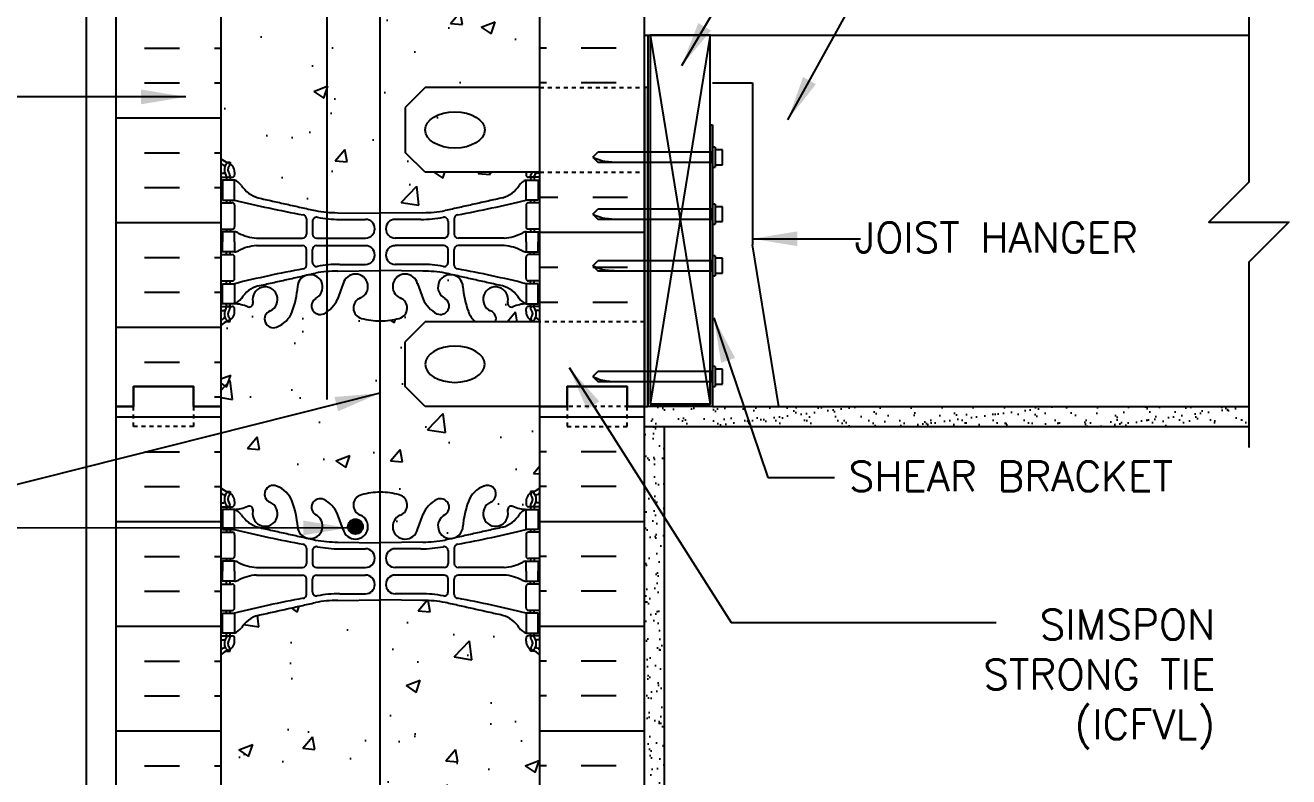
# Model space of a CAD drawing. Header units: inches. Extents: x 68.5 to 117, y 41 to 109.9.
# Drawn here: x 85.37 to 117.05, y 72.62 to 91.46 of the extents above; entities that cross this region are included whole.
import ezdxf
from ezdxf.enums import TextEntityAlignment as Align

# ---------------------------------------------------------------- set-up
doc = ezdxf.new("R2010")
doc.units = ezdxf.units.IN
doc.header["$LTSCALE"] = 0.5
doc.header["$MEASUREMENT"] = 0
doc.linetypes.add('DASHED2', pattern=[0.375, 0.25, -0.125])
doc.linetypes.add('HIDDEN2', pattern=[0.1875, 0.125, -0.0625])
for name, color, linetype in [('HATCH', 12, 'Continuous'), ('line25', 2, 'Continuous'), ('LINE3', 3, 'Continuous'), ('LINE50', 5, 'Continuous'), ('LINE9', 9, 'Continuous'), ('TEXT', 4, 'Continuous'), ('Web_Edge', 9, 'Continuous')]:
    doc.layers.add(name, color=color, linetype=linetype)
doc.styles.add('DIM', font='romans.shx', dxfattribs={"width": 0.7})
doc.styles.add('ROMANS', font='romans.shx', dxfattribs={"height": 1.125})
doc.dimstyles.new('ext_12', dxfattribs={"dimscale": 12, "dimtxt": 0.09375, "dimasz": 0.09375, "dimexe": 0.09375, "dimexo": 0.0625, "dimgap": 0.0625, "dimtad": 1, "dimdec": 1, "dimzin": 3, "dimdsep": 46, "dimlunit": 4, "dimtxsty": 'DIM', "dimcen": 0.09, "dimdle": 0.09375, "dimclrt": 4, "dimadec": 0, "dimazin": 0, "dimtfac": 1, "dimtdec": 1, "dimtmove": 2, "dimatfit": 3, "dimfxl": 1, "dimfrac": 2, "dimtolj": 1, "dimtzin": 0, "dimarcsym": 0})
pattern_1 = [(37.5, (43.59595, 62.64635), (-0.0157483, 0.481706), [0, -0.38, 0, -0.425, 0, -0.40625]), (7.5, (43.59595, 62.64635), (0.442444, 0.7055365), [0, -0.205, 0, -0.3425, 0, -0.13125]), (327.5, (43.28845, 62.64635), (0.7785355, 0.0014148), [0, -0.125, 0, -0.45, 0, -0.5875]), (317.5, (43.28845, 62.64635), (0.7515317, 0.219419), [0, -0.0625, 0, -0.295, 0, -0.3375])]

msp = doc.modelspace()

# ---------------------------------------------------------------- hatches: boundary and pattern name
at = {"layer": 'HATCH'}
h = msp.add_hatch(dxfattribs=at)
h.set_pattern_fill('AR-CONC', color=256, scale=0.5)
edge = h.paths.add_edge_path()
edge.add_arc((97.926, 93.313), 0.5, 46.2109, 66.4218)
edge.add_line((98.126, 93.771), (98.036, 93.771))
edge.add_line((98.036, 93.771), (98.036, 93.813))
edge.add_arc((98.176, 94.02), 0.25, 180, 235.9442, ccw=False)
edge.add_line((97.926, 94.02), (97.926, 94.087))
edge.add_arc((97.988, 94.087), 0.0625, 90, 180, ccw=False)
edge.add_line((97.988, 94.15), (98.036, 94.15))
edge.add_line((98.036, 94.15), (98.036, 94.22))
edge.add_line((98.036, 94.22), (97.931, 94.22))
edge.add_arc((98.053, 94.563), 0.364, 214.9775, 250.3387, ccw=False)
edge.add_arc((97.13, 93.951), 0.743, 32.7919, 73.8107)
edge.add_spline(control_points=[(97.338, 94.665), (95.9, 94.986)], knot_values=[0, 0, 1, 1], degree=1, periodic=0)
edge.add_arc((95.344, 92.054), 2.984, 79.2546, 90.0995)
edge.add_line((95.339, 95.038), (94.272, 95.054))
edge.add_line((94.272, 95.054), (93.205, 95.038))
edge.add_arc((93.2, 92.054), 2.984, 89.9005, 100.7454)
edge.add_spline(control_points=[(92.644, 94.986), (91.206, 94.665)], knot_values=[0, 0, 1, 1], degree=1, periodic=0)
edge.add_arc((91.414, 93.951), 0.743, 106.1893, 147.2081)
edge.add_arc((90.491, 94.563), 0.364, 289.6613, 325.0225, ccw=False)
edge.add_line((90.613, 94.22), (90.508, 94.22))
edge.add_line((90.508, 94.22), (90.508, 94.15))
edge.add_line((90.508, 94.15), (90.555, 94.15))
edge.add_arc((90.555, 94.087), 0.0625, 0, 90, ccw=False)
edge.add_line((90.618, 94.087), (90.618, 94.02))
edge.add_arc((90.368, 94.02), 0.25, 304.0558, 360, ccw=False)
edge.add_line((90.508, 93.813), (90.508, 93.771))
edge.add_line((90.508, 93.771), (90.418, 93.771))
edge.add_arc((90.618, 93.313), 0.5, 113.5782, 133.7891)
edge.add_line((90.272, 93.674), (90.272, 88.127))
edge.add_arc((90.618, 88.488), 0.5, 226.2109, 246.4218)
edge.add_line((90.418, 88.03), (90.508, 88.03))
edge.add_line((90.508, 88.03), (90.508, 87.988))
edge.add_arc((90.368, 87.781), 0.25, 0, 55.9442, ccw=False)
edge.add_line((90.618, 87.781), (90.618, 87.714))
edge.add_arc((90.555, 87.714), 0.0625, -90, 0, ccw=False)
edge.add_line((90.555, 87.651), (90.508, 87.651))
edge.add_line((90.508, 87.651), (90.508, 87.581))
edge.add_line((90.508, 87.581), (90.613, 87.581))
edge.add_arc((90.491, 87.238), 0.364, 34.9775, 70.3387, ccw=False)
edge.add_arc((91.414, 87.85), 0.743, 212.7919, 253.8107)
edge.add_spline(control_points=[(91.206, 87.136), (92.644, 86.815)], knot_values=[0, 0, 1, 1], degree=1, periodic=0)
edge.add_arc((93.2, 89.747), 2.984, 259.2546, 270.0995)
edge.add_line((93.205, 86.763), (94.272, 86.747))
edge.add_line((94.272, 86.747), (95.339, 86.763))
edge.add_arc((95.344, 89.747), 2.984, 269.9005, 280.7454)
edge.add_spline(control_points=[(95.9, 86.815), (97.338, 87.136)], knot_values=[0, 0, 1, 1], degree=1, periodic=0)
edge.add_arc((97.13, 87.85), 0.743, 286.1893, 327.2081)
edge.add_arc((98.053, 87.238), 0.364, 109.6613, 145.0225, ccw=False)
edge.add_line((97.931, 87.581), (98.036, 87.581))
edge.add_line((98.036, 87.581), (98.036, 87.651))
edge.add_line((98.036, 87.651), (97.988, 87.651))
edge.add_arc((97.988, 87.714), 0.0625, 180, 270, ccw=False)
edge.add_line((97.926, 87.714), (97.926, 87.776))
edge.add_line((97.926, 87.776), (95.397, 87.776))
edge.add_line((95.397, 87.776), (94.897, 88.276))
edge.add_line((94.897, 88.276), (94.897, 89.401))
edge.add_line((94.897, 89.401), (95.397, 89.901))
edge.add_line((95.397, 89.901), (98.272, 89.901))
edge.add_line((98.272, 89.901), (98.272, 93.674))
edge = h.paths.add_edge_path(flags=17)
edge.add_ellipse((96.143, 88.838), major_axis=(-0.746, 0), ratio=0.610344, start_angle=0, end_angle=360)
h.paths.add_polyline_path([(98.272, 99.901, 0.615119), (98.189, 99.901, 0.520567), (98.01, 99.901, 0.520567), (97.864, 99.901, 0.520567), (97.711, 99.901, 0.520567), (97.554, 99.901, 0.520567), (97.454, 99.901, 0.520567), (97.276, 99.901, 0.520567), (97.056, 99.901, 0.520567), (96.861, 99.901, 0.520567), (96.657, 99.901, 0.520567), (96.557, 99.943, 0.520567), (96.426, 99.943, 0.520567), (96.337, 99.943, 0.520567), (96.254, 99.943, 0.520567), (96.171, 99.943, 0.520567), (96.082, 99.943, 0.520567), (95.951, 99.943, 0.520567), (95.851, 99.901, 0.520567), (95.646, 99.901, 0.520567), (95.452, 99.901, 0.520567), (95.232, 99.901, 0.520567), (95.053, 99.901, 0.520567), (94.954, 99.901, 0.520567), (94.796, 99.901, 0.520567), (94.644, 99.901, 0.520567), (94.497, 99.901, 0.520567), (94.319, 99.901, 0.520567), (94.204, 99.901, 0.520567), (94.114, 99.901, 0.520567), (93.994, 99.901, 0.520567), (93.878, 99.901, 0.520567), (93.773, 99.901, 0.520567), (93.467, 99.901, 0.520567), (93.357, 99.901, 0.520567), (93.11, 99.901, 0.520567), (92.911, 99.901, 0.520567), (92.701, 99.901, 0.520567), (92.423, 99.901, 0.520567), (92.234, 99.901, 0.520567), (92.14, 99.901, 0.520567), (91.914, 99.901, 0.520567), (91.793, 99.901, 0.520567), (91.584, 99.901, 0.520567), (91.374, 99.901, 0.520567), (91.248, 99.901, 0.520567), (91.122, 99.901, 0.520567), (90.912, 99.901, 0.520567), (90.807, 99.901, 0.520567), (90.623, 99.901, 0.520567), (90.503, 99.901, 0.520567), (90.272, 99.901), (90.272, 97.866, 0.088416), (90.418, 97.769), (90.508, 97.769), (90.508, 97.727, -0.249069), (90.618, 97.52), (90.618, 97.452, -0.414214), (90.555, 97.39), (90.508, 97.39), (90.508, 97.32), (90.613, 97.32, 0.085348), (90.942, 97.395, -0.669601), (91.075, 97.275, 2.087231), (91.509, 97.5, -1), (91.672, 97.909, -0.21345), (92.064, 97.519, -0.069923), (92.201, 96.876, 1.629604), (92.672, 97.177, -0.994662), (92.855, 97.571, -0.173075), (93.201, 97.205), (93.343, 96.818, 1.612474), (93.775, 97.177, -0.734872), (93.798, 97.688, -0.068475), (94.272, 97.751, -0.068475), (94.746, 97.688, -0.734872), (94.769, 97.177, 1.612474), (95.201, 96.818), (95.343, 97.205, -0.173075), (95.689, 97.571, -0.994662), (95.871, 97.177, 1.629604), (96.343, 96.876, -0.069923), (96.479, 97.519, -0.21345), (96.872, 97.909, -1), (97.035, 97.5, 2.087231), (97.469, 97.275, -0.669601), (97.601, 97.395, 0.085348), (97.931, 97.32), (98.036, 97.32), (98.036, 97.39), (97.988, 97.39, -0.414214), (97.926, 97.452), (97.926, 97.52, -0.249069), (98.036, 97.727), (98.036, 97.769), (98.126, 97.769, 0.088416), (98.272, 97.866)])
h.paths.add_polyline_path([(98.272, 101.935, 0.088416), (98.126, 102.032), (98.036, 102.032), (98.036, 102.074, -0.249069), (97.926, 102.281), (97.926, 102.349, -0.414214), (97.988, 102.411), (98.036, 102.411), (98.036, 102.481), (97.931, 102.481, 0.085348), (97.601, 102.406, -0.669601), (97.469, 102.526, 2.087231), (97.035, 102.301, -1), (96.872, 101.893, -0.21345), (96.479, 102.282, -0.069923), (96.343, 102.926, 1.629604), (95.871, 102.624, -0.994662), (95.689, 102.23, -0.173075), (95.343, 102.596), (95.201, 102.983, 1.612474), (94.769, 102.624, -0.734872), (94.746, 102.113, -0.068475), (94.272, 102.051, -0.068475), (93.798, 102.113, -0.734872), (93.775, 102.624, 1.612474), (93.343, 102.983), (93.201, 102.596, -0.173075), (92.855, 102.23, -0.994662), (92.672, 102.624, 1.629604), (92.201, 102.926, -0.069923), (92.064, 102.282, -0.21345), (91.672, 101.893, -1), (91.509, 102.301, 2.087231), (91.075, 102.526, -0.669601), (90.942, 102.406, 0.085348), (90.613, 102.481), (90.508, 102.481), (90.508, 102.411), (90.555, 102.411, -0.414214), (90.618, 102.349), (90.618, 102.281, -0.249069), (90.508, 102.074), (90.508, 102.032), (90.418, 102.032, 0.088416), (90.272, 101.935), (90.272, 99.901, -0.520567), (90.503, 99.901, -0.520567), (90.623, 99.901, -0.520567), (90.807, 99.901, -0.520567), (90.912, 99.901, -0.520567), (91.122, 99.901, -0.520567), (91.248, 99.901, -0.520567), (91.374, 99.901, -0.520567), (91.584, 99.901, -0.520567), (91.793, 99.901, -0.520567), (91.914, 99.901, -0.520567), (92.14, 99.901, -0.520567), (92.234, 99.901, -0.520567), (92.423, 99.901, -0.520567), (92.701, 99.901, -0.520567), (92.911, 99.901, -0.520567), (93.11, 99.901, -0.520567), (93.357, 99.901, -0.520567), (93.467, 99.901, -0.520567), (93.773, 99.901, -0.520567), (93.878, 99.901, -0.520567), (93.994, 99.901, -0.520567), (94.114, 99.901, -0.520567), (94.204, 99.901, -0.520567), (94.319, 99.901, -0.520567), (94.497, 99.901, -0.520567), (94.644, 99.901, -0.520567), (94.796, 99.901, -0.520567), (94.954, 99.901, -0.520567), (95.053, 99.901, -0.520567), (95.232, 99.901, -0.520567), (95.452, 99.901, -0.520567), (95.646, 99.901, -0.520567), (95.851, 99.901, -0.520567), (95.951, 99.943, -0.520567), (96.082, 99.943, -0.520567), (96.171, 99.943, -0.520567), (96.254, 99.943, -0.520567), (96.337, 99.943, -0.520567), (96.426, 99.943, -0.520567), (96.557, 99.943, -0.520567), (96.657, 99.901, -0.520567), (96.861, 99.901, -0.520567), (97.056, 99.901, -0.520567), (97.276, 99.901, -0.520567), (97.454, 99.901, -0.520567), (97.554, 99.901, -0.520567), (97.711, 99.901, -0.520567), (97.864, 99.901, -0.520567), (98.01, 99.901, -0.520567), (98.189, 99.901, -0.615119), (98.272, 99.901)])
edge = h.paths.add_edge_path()
edge.add_line((98.272, 106.127), (98.272, 108.901))
edge.add_line((98.272, 108.901), (95.147, 108.901))
edge.add_line((95.147, 108.901), (94.147, 107.901))
edge.add_line((94.147, 107.901), (94.147, 109.901))
edge.add_line((94.147, 109.901), (93.147, 108.901))
edge.add_line((93.147, 108.901), (90.272, 108.901))
edge.add_line((90.272, 108.901), (90.272, 106.127))
edge.add_arc((90.618, 106.488), 0.5, 226.2109, 246.4218)
edge.add_line((90.418, 106.03), (90.508, 106.03))
edge.add_line((90.508, 106.03), (90.508, 105.988))
edge.add_arc((90.368, 105.781), 0.25, 0, 55.9442, ccw=False)
edge.add_line((90.618, 105.781), (90.618, 105.714))
edge.add_arc((90.555, 105.714), 0.0625, -90, 0, ccw=False)
edge.add_line((90.555, 105.651), (90.508, 105.651))
edge.add_line((90.508, 105.651), (90.508, 105.581))
edge.add_line((90.508, 105.581), (90.613, 105.581))
edge.add_arc((90.491, 105.238), 0.364, 32.0424, 70.3387, ccw=False)
edge.add_arc((91.414, 105.85), 0.743, 214.228, 253.8107)
edge.add_spline(control_points=[(91.206, 105.136), (92.644, 104.815)], knot_values=[0, 0, 1, 1], degree=1, periodic=0)
edge.add_arc((93.2, 107.747), 2.984, 259.2546, 270.0995)
edge.add_line((93.205, 104.763), (94.272, 104.747))
edge.add_line((94.272, 104.747), (95.339, 104.763))
edge.add_arc((95.344, 107.747), 2.984, 269.9005, 280.7454)
edge.add_spline(control_points=[(95.9, 104.815), (97.338, 105.136)], knot_values=[0, 0, 1, 1], degree=1, periodic=0)
edge.add_arc((97.13, 105.85), 0.743, 286.1893, 325.772)
edge.add_arc((98.053, 105.238), 0.364, 109.6613, 147.9576, ccw=False)
edge.add_line((97.931, 105.581), (98.036, 105.581))
edge.add_line((98.036, 105.581), (98.036, 105.651))
edge.add_line((98.036, 105.651), (97.988, 105.651))
edge.add_arc((97.988, 105.714), 0.0625, 180, 270, ccw=False)
edge.add_line((97.926, 105.714), (97.926, 105.781))
edge.add_arc((98.176, 105.781), 0.25, 124.0558, 180, ccw=False)
edge.add_line((98.036, 105.988), (98.036, 106.03))
edge.add_line((98.036, 106.03), (98.126, 106.03))
edge.add_arc((97.926, 106.488), 0.5, 293.5782, 313.7891)
h.paths.add_polyline_path([(94.897, 83.526), (95.397, 84.026), (96.655, 84.026, -0.116245), (96.479, 84.282, -0.069923), (96.343, 84.926, 1.629604), (95.871, 84.624, -0.994662), (95.689, 84.23, -0.173075), (95.343, 84.596), (95.201, 84.983, 1.612474), (94.769, 84.624, -0.734872), (94.746, 84.113, -0.068475), (94.272, 84.051, -0.068475), (93.798, 84.113, -0.734872), (93.775, 84.624, 1.612474), (93.343, 84.983), (93.201, 84.596, -0.173075), (92.855, 84.23, -0.994662), (92.672, 84.624, 1.629604), (92.201, 84.926, -0.069923), (92.064, 84.282, -0.21345), (91.672, 83.893, -1), (91.509, 84.301, 2.087231), (91.075, 84.526, -0.669601), (90.942, 84.406, 0.085348), (90.613, 84.481), (90.508, 84.481), (90.508, 84.411), (90.555, 84.411, -0.414214), (90.618, 84.349), (90.618, 84.281, -0.249069), (90.508, 84.074), (90.508, 84.032), (90.418, 84.032, 0.088416), (90.272, 83.935), (90.272, 81.901), (90.272, 79.866, 0.088416), (90.418, 79.769), (90.508, 79.769), (90.508, 79.727, -0.249069), (90.618, 79.52), (90.618, 79.452, -0.414214), (90.555, 79.39), (90.508, 79.39), (90.508, 79.32), (90.613, 79.32, 0.085348), (90.942, 79.395, -0.669601), (91.075, 79.275, 2.087231), (91.509, 79.5, -1), (91.672, 79.909, -0.21345), (92.064, 79.519, -0.069923), (92.201, 78.876, 1.629604), (92.672, 79.177, -0.994662), (92.855, 79.571, -0.173075), (93.201, 79.205), (93.343, 78.818, 1.612474), (93.775, 79.177, -0.734872), (93.798, 79.688, -0.068475), (94.272, 79.751, -0.068475), (94.746, 79.688, -0.734872), (94.769, 79.177, 1.612474), (95.201, 78.818), (95.343, 79.205, -0.173075), (95.689, 79.571, -0.994662), (95.871, 79.177, 1.629604), (96.343, 78.876, -0.069923), (96.479, 79.519, -0.21345), (96.872, 79.909, -1), (97.035, 79.5, 2.087231), (97.469, 79.275, -0.669601), (97.601, 79.395, 0.085348), (97.931, 79.32), (98.036, 79.32), (98.036, 79.39), (97.988, 79.39, -0.414214), (97.926, 79.452), (97.926, 79.52, -0.249069), (98.036, 79.727), (98.036, 79.769), (98.126, 79.769, 0.088416), (98.272, 79.866), (98.272, 81.901), (95.397, 81.901), (94.897, 82.401)])
edge = h.paths.add_edge_path(flags=17)
edge.add_ellipse((96.143, 82.963), major_axis=(-0.746, 0), ratio=0.610344, start_angle=0, end_angle=360, ccw=False)
h.paths.add_polyline_path([(97.469, 84.526, 2.087231), (97.035, 84.301, -0.399436), (97.162, 84.026), (98.036, 84.026), (98.036, 84.074, -0.249069), (97.926, 84.281), (97.926, 84.349, -0.414214), (97.988, 84.411), (98.036, 84.411), (98.036, 84.481), (97.931, 84.481, 0.085348), (97.601, 84.406, -0.669601)], flags=17)
edge = h.paths.add_edge_path()
edge.add_arc((97.926, 75.313), 0.5, 46.2109, 66.4218)
edge.add_line((98.126, 75.771), (98.036, 75.771))
edge.add_line((98.036, 75.771), (98.036, 75.813))
edge.add_arc((98.176, 76.02), 0.25, 180, 235.9442, ccw=False)
edge.add_line((97.926, 76.02), (97.926, 76.087))
edge.add_arc((97.988, 76.087), 0.0625, 90, 180, ccw=False)
edge.add_line((97.988, 76.15), (98.036, 76.15))
edge.add_line((98.036, 76.15), (98.036, 76.22))
edge.add_line((98.036, 76.22), (97.931, 76.22))
edge.add_arc((98.053, 76.563), 0.364, 212.0424, 250.3387, ccw=False)
edge.add_arc((97.13, 75.951), 0.743, 34.228, 73.8107)
edge.add_spline(control_points=[(97.338, 76.665), (95.9, 76.986)], knot_values=[0, 0, 1, 1], degree=1, periodic=0)
edge.add_arc((95.344, 74.054), 2.984, 79.2546, 90.0995)
edge.add_line((95.339, 77.038), (94.272, 77.054))
edge.add_line((94.272, 77.054), (93.205, 77.038))
edge.add_arc((93.2, 74.054), 2.984, 89.9005, 100.7454)
edge.add_spline(control_points=[(92.644, 76.986), (91.206, 76.665)], knot_values=[0, 0, 1, 1], degree=1, periodic=0)
edge.add_arc((91.414, 75.951), 0.743, 106.1893, 145.772)
edge.add_arc((90.491, 76.563), 0.364, 289.6613, 327.9576, ccw=False)
edge.add_line((90.613, 76.22), (90.508, 76.22))
edge.add_line((90.508, 76.22), (90.508, 76.15))
edge.add_line((90.508, 76.15), (90.555, 76.15))
edge.add_arc((90.555, 76.087), 0.0625, 0, 90, ccw=False)
edge.add_line((90.618, 76.087), (90.618, 76.02))
edge.add_arc((90.368, 76.02), 0.25, 304.0558, 360, ccw=False)
edge.add_line((90.508, 75.813), (90.508, 75.771))
edge.add_line((90.508, 75.771), (90.418, 75.771))
edge.add_arc((90.618, 75.313), 0.5, 113.5782, 133.7891)
edge.add_line((90.272, 75.674), (90.272, 70.127))
edge.add_arc((90.618, 70.488), 0.5, 226.2109, 246.4218)
edge.add_line((90.418, 70.03), (90.508, 70.03))
edge.add_line((90.508, 70.03), (90.508, 69.988))
edge.add_arc((90.368, 69.781), 0.25, 0, 55.9442, ccw=False)
edge.add_line((90.618, 69.781), (90.618, 69.714))
edge.add_arc((90.555, 69.714), 0.0625, -90, 0, ccw=False)
edge.add_line((90.555, 69.651), (90.508, 69.651))
edge.add_line((90.508, 69.651), (90.508, 69.581))
edge.add_line((90.508, 69.581), (90.613, 69.581))
edge.add_arc((90.491, 69.238), 0.364, 32.0424, 70.3387, ccw=False)
edge.add_arc((91.414, 69.85), 0.743, 214.228, 253.8107)
edge.add_spline(control_points=[(91.206, 69.136), (92.644, 68.815)], knot_values=[0, 0, 1, 1], degree=1, periodic=0)
edge.add_arc((93.2, 71.747), 2.984, 259.2546, 270.0995)
edge.add_line((93.205, 68.763), (94.272, 68.747))
edge.add_line((94.272, 68.747), (95.339, 68.763))
edge.add_arc((95.344, 71.747), 2.984, 269.9005, 280.7454)
edge.add_spline(control_points=[(95.9, 68.815), (97.338, 69.136)], knot_values=[0, 0, 1, 1], degree=1, periodic=0)
edge.add_arc((97.13, 69.85), 0.743, 286.1893, 325.772)
edge.add_arc((98.053, 69.238), 0.364, 109.6613, 147.9576, ccw=False)
edge.add_line((97.931, 69.581), (98.036, 69.581))
edge.add_line((98.036, 69.581), (98.036, 69.651))
edge.add_line((98.036, 69.651), (97.988, 69.651))
edge.add_arc((97.988, 69.714), 0.0625, 180, 270, ccw=False)
edge.add_line((97.926, 69.714), (97.926, 69.781))
edge.add_arc((98.176, 69.781), 0.25, 124.0558, 180, ccw=False)
edge.add_line((98.036, 69.988), (98.036, 70.03))
edge.add_line((98.036, 70.03), (98.126, 70.03))
edge.add_arc((97.926, 70.488), 0.5, 293.5782, 313.7891)
edge.add_line((98.272, 70.127), (98.272, 75.674))
h.paths.add_polyline_path([(98.272, 65.935, 0.088416), (98.126, 66.032), (98.036, 66.032), (98.036, 66.074, -0.249069), (97.926, 66.281), (97.926, 66.349, -0.414214), (97.988, 66.411), (98.036, 66.411), (98.036, 66.481), (97.931, 66.481, 0.085348), (97.601, 66.406, -0.669601), (97.469, 66.526, 2.087231), (97.035, 66.301, -1), (96.872, 65.893, -0.21345), (96.479, 66.282, -0.069923), (96.343, 66.926, 1.629604), (95.871, 66.624, -0.994662), (95.689, 66.23, -0.173075), (95.343, 66.596), (95.201, 66.983, 1.612474), (94.769, 66.624, -0.734872), (94.746, 66.113, -0.068475), (94.272, 66.051, -0.068475), (93.798, 66.113, -0.734872), (93.775, 66.624, 1.612474), (93.343, 66.983), (93.201, 66.596, -0.173075), (92.855, 66.23, -0.994662), (92.672, 66.624, 1.629604), (92.201, 66.926, -0.069923), (92.064, 66.282, -0.21345), (91.672, 65.893, -1), (91.509, 66.301, 2.087231), (91.075, 66.526, -0.669601), (90.942, 66.406, 0.085348), (90.613, 66.481), (90.508, 66.481), (90.508, 66.411), (90.555, 66.411, -0.414214), (90.618, 66.349), (90.618, 66.281, -0.249069), (90.508, 66.074), (90.508, 66.032), (90.418, 66.032, 0.088416), (90.272, 65.935), (90.272, 63.901), (93.147, 63.901), (94.147, 64.901), (94.147, 63.901), (94.147, 62.901), (95.147, 63.901), (98.272, 63.901)])
h = msp.add_hatch(dxfattribs=at)
h.set_pattern_fill('INSUL', color=256, scale=7, style=0)
h.set_pattern_definition([(0, (-2835.8896, -315.109), (0, 2.625), []), (0, (-2835.8896, -314.234), (0, 2.625), [0.875, -0.875]), (0, (-2835.8896, -313.359), (0, 2.625), [0.875, -0.875])])
h.paths.add_polyline_path([(87.647, 81.901), (88.084, 81.901), (88.084, 82.401), (89.584, 82.401), (89.584, 81.901), (90.272, 81.901), (90.272, 99.901), (89.584, 99.901), (89.584, 100.401), (88.084, 100.401), (88.084, 99.901), (87.647, 99.901)])
h = msp.add_hatch(dxfattribs=at)
h.set_pattern_fill('INSUL', color=256, scale=7, style=0)
h.set_pattern_definition([(180, (3024.4335, -315.109), (0, 2.625), []), (180, (3024.4335, -314.234), (0, 2.625), [0.875, -0.875]), (180, (3024.4335, -313.359), (0, 2.625), [0.875, -0.875])])
h.paths.add_polyline_path([(98.272, 89.901), (100.897, 89.901), (100.897, 99.901), (100.459, 99.901), (100.459, 100.401), (98.959, 100.401), (98.959, 99.901), (98.272, 99.901)])
h = msp.add_hatch(dxfattribs=at)
h.set_pattern_fill('AR-CONC', color=256, scale=0.5, style=0)
edge = h.paths.add_edge_path(flags=17)
edge.add_ellipse((96.143, 88.838), major_axis=(-0.746, 0), ratio=0.610344, start_angle=0, end_angle=360)
h = msp.add_hatch(dxfattribs=at)
h.set_pattern_fill('INSUL', color=256, scale=7, style=0)
h.set_pattern_definition([(0, (43.596, 62.6463), (0, 2.625), []), (0, (43.596, 63.5213), (0, 2.625), [0.875, -0.875]), (0, (43.596, 64.3963), (0, 2.625), [0.875, -0.875])])
h.paths.add_polyline_path([(100.897, 87.776), (98.272, 87.776), (98.272, 84.026), (100.897, 84.026)])
h = msp.add_hatch(dxfattribs=at)
h.set_pattern_fill('INSUL', color=256, scale=7, style=0)
h.set_pattern_definition([(0, (-2835.8896, -333.109), (0, 2.625), []), (0, (-2835.8896, -332.234), (0, 2.625), [0.875, -0.875]), (0, (-2835.8896, -331.359), (0, 2.625), [0.875, -0.875])])
h.paths.add_polyline_path([(87.647, 63.901), (88.084, 63.901), (88.084, 64.401), (89.584, 64.401), (89.584, 63.901), (90.272, 63.901), (90.272, 81.901), (89.584, 81.901), (89.584, 82.401), (88.084, 82.401), (88.084, 81.901), (87.647, 81.901)])
h = msp.add_hatch(dxfattribs=at)
h.set_pattern_fill('INSUL', color=256, scale=7, style=0)
h.set_pattern_definition([(180, (3024.4335, -333.109), (0, 2.625), []), (180, (3024.4335, -332.234), (0, 2.625), [0.875, -0.875]), (180, (3024.4335, -331.359), (0, 2.625), [0.875, -0.875])])
h.paths.add_polyline_path([(100.897, 63.901), (100.459, 63.901), (100.459, 64.401), (98.959, 64.401), (98.959, 63.901), (98.272, 63.901), (98.272, 81.901), (98.959, 81.901), (98.959, 82.401), (100.459, 82.401), (100.459, 81.901), (100.897, 81.901)])
h = msp.add_hatch(dxfattribs=at)
h.set_pattern_fill('AR-SAND', color=256, scale=0.25, style=0)
h.set_pattern_definition(pattern_1)
h.paths.add_polyline_path([(116.048, 81.401), (116.048, 81.901), (102.602, 81.901), (100.977, 81.901), (100.897, 81.901), (100.897, 81.401)])
h = msp.add_hatch(dxfattribs=at)
h.set_pattern_fill('AR-SAND', color=256, scale=0.25, style=0)
h.set_pattern_definition(pattern_1)
h.paths.add_polyline_path([(101.397, 81.401), (100.897, 81.401), (100.897, 63.901), (101.397, 63.901)])
at = {"layer": 'LINE3'}
msp.add_hatch(color=256, dxfattribs=at).paths.add_polyline_path([(93.461, 78.891, 1), (93.836, 78.891, 1)])

# ---------------------------------------------------------------- linework, layer by layer
at = {"layer": 'HATCH'}
for p, q in [((101.039, 91.213), (102.539, 81.963)), ((102.539, 91.213), (101.039, 81.963))]:
    msp.add_line(p, q, dxfattribs=at)
at = {"layer": 'line25'}
for p, q in [((90.272, 99.901), (90.272, 81.901)), ((98.272, 76.276), (98.272, 99.901)), ((100.897, 91.213), (116.048, 91.213)), ((102.539, 88.963), (102.539, 81.963)), ((90.272, 81.901), (90.272, 63.901)), ((102.539, 81.963), (101.039, 81.963)), ((102.602, 81.901), (116.048, 81.901)), ((102.602, 81.901), (103.914, 81.901)), ((98.272, 63.901), (98.272, 76.276))]:
    msp.add_line(p, q, dxfattribs=at)
at = {"layer": 'line25', "color": 9}
for p, q in [((102.664, 88.404), (102.602, 88.404)), ((102.602, 88.404), (102.602, 87.904)), ((102.664, 88.404), (102.664, 87.904)), ((99.602, 88.154), (99.727, 88.279)), ((99.602, 88.154), (99.727, 88.029)), ((102.852, 88.342), (102.664, 88.342)), ((102.852, 87.967), (102.852, 88.342)), ((102.602, 87.904), (102.664, 87.904)), ((102.664, 87.967), (102.852, 87.967)), ((99.602, 86.726), (99.727, 86.851)), ((102.664, 86.976), (102.602, 86.976)), ((102.602, 86.976), (102.602, 86.476)), ((102.664, 86.976), (102.664, 86.476)), ((102.852, 86.913), (102.664, 86.913)), ((102.852, 86.538), (102.852, 86.913)), ((99.602, 86.726), (99.727, 86.601)), ((102.664, 86.538), (102.852, 86.538)), ((102.602, 86.476), (102.664, 86.476)), ((99.602, 85.432), (99.727, 85.557)), ((102.664, 85.682), (102.602, 85.682)), ((102.602, 85.682), (102.602, 85.182)), ((102.664, 85.682), (102.664, 85.182)), ((102.852, 85.619), (102.664, 85.619)), ((102.852, 85.244), (102.852, 85.619)), ((99.602, 85.432), (99.727, 85.307)), ((102.664, 85.244), (102.852, 85.244)), ((102.602, 85.182), (102.664, 85.182)), ((99.602, 82.653), (99.727, 82.778)), ((102.664, 82.903), (102.602, 82.903)), ((102.602, 82.903), (102.602, 82.403)), ((102.664, 82.903), (102.664, 82.403)), ((102.852, 82.84), (102.664, 82.84)), ((102.852, 82.465), (102.852, 82.84)), ((99.602, 82.653), (99.727, 82.528)), ((102.602, 82.403), (102.664, 82.403)), ((102.664, 82.465), (102.852, 82.465))]:
    msp.add_line(p, q, dxfattribs=at)
at = {"layer": 'line25'}
msp.add_lwpolyline([(101.039, 81.963), (102.539, 81.963), (102.539, 91.213), (101.039, 91.213)], close=True, dxfattribs=at)
at = {"layer": 'line25', "color": 9}
for points in [[(99.727, 88.029), (102.602, 88.029), (102.602, 88.279), (99.727, 88.279)], [(99.727, 86.601), (102.602, 86.601), (102.602, 86.851), (99.727, 86.851)], [(99.727, 85.307), (102.602, 85.307), (102.602, 85.557), (99.727, 85.557)], [(99.727, 82.528), (102.602, 82.528), (102.602, 82.778), (99.727, 82.778)]]:
    msp.add_lwpolyline(points, dxfattribs=at)
for points in [[(99.602, 88.154), (99.801, 88.077), (100.171, 88.029)], [(99.602, 86.726), (99.801, 86.648), (100.171, 86.601)], [(99.602, 85.432), (99.801, 85.354), (100.171, 85.307)], [(99.602, 82.653), (99.801, 82.575), (100.171, 82.528)]]:
    msp.add_spline(points, degree=3, dxfattribs=at)
at = {"layer": 'LINE3'}
for p, q in [((92.94, 82.078), (92.94, 108.901)), ((94.26, 98.431), (94.26, 64.901))]:
    msp.add_line(p, q, dxfattribs=at)
msp.add_circle((93.648, 78.891), 0.188, dxfattribs=at)
at = {"layer": 'LINE50'}
for p, q in [((87.647, 81.901), (87.647, 99.901)), ((100.897, 81.901), (100.897, 99.901)), ((87.647, 63.901), (87.647, 81.901)), ((100.897, 63.901), (100.897, 81.901))]:
    msp.add_line(p, q, dxfattribs=at)
for points in [[(90.272, 81.901), (89.584, 81.901), (89.584, 82.401), (88.084, 82.401), (88.084, 81.901), (87.647, 81.901)], [(87.647, 81.901), (88.084, 81.901), (88.084, 82.401), (89.584, 82.401), (89.584, 81.901), (90.272, 81.901)], [(98.272, 81.901), (98.959, 81.901), (98.959, 82.401), (100.459, 82.401), (100.459, 81.901), (100.897, 81.901)], [(100.897, 81.901), (100.459, 81.901), (100.459, 82.401), (98.959, 82.401), (98.959, 81.901), (98.272, 81.901)]]:
    msp.add_lwpolyline(points, dxfattribs=at)
at = {"layer": 'LINE9'}
for p, q in [((86.897, 108.901), (86.897, 63.901)), ((100.977, 91.213), (100.977, 81.901)), ((102.602, 90.019), (103.602, 90.019)), ((103.602, 90.019), (103.602, 85.96)), ((95.397, 89.901), (94.897, 89.401)), ((98.272, 89.901), (95.397, 89.901)), ((102.539, 88.963), (102.602, 88.963)), ((102.602, 88.963), (102.602, 81.901)), ((95.397, 87.776), (94.897, 88.276)), ((98.272, 87.776), (95.397, 87.776)), ((104.26, 81.901), (103.602, 85.96)), ((95.397, 84.026), (94.897, 83.526)), ((98.272, 84.026), (95.397, 84.026)), ((95.397, 81.901), (94.897, 82.401)), ((98.272, 81.901), (95.397, 81.901)), ((102.602, 81.901), (100.977, 81.901)), ((100.897, 81.401), (116.048, 81.401)), ((101.397, 63.901), (101.397, 81.401))]:
    msp.add_line(p, q, dxfattribs=at)
at = {"layer": 'LINE9', "linetype": 'HIDDEN2'}
for p, q in [((98.272, 89.901), (100.897, 89.901)), ((98.272, 87.776), (100.897, 87.776)), ((100.897, 84.026), (98.272, 84.026)), ((100.897, 81.901), (98.272, 81.901))]:
    msp.add_line(p, q, dxfattribs=at)
at = {"layer": 'LINE9'}
for points in [[(116.048, 92.651), (116.048, 90.283)], [(116.048, 90.283), (116.048, 87.526), (115.048, 86.526), (117.048, 86.526), (116.048, 85.526), (116.048, 80.872)], [(94.897, 89.401), (94.897, 88.276)], [(94.897, 82.401), (94.897, 83.526)]]:
    msp.add_lwpolyline(points, dxfattribs=at)
msp.add_lwpolyline([(100.897, 81.901), (100.977, 81.901), (100.977, 89.901), (100.897, 89.901)], close=True, dxfattribs=at)
at = {"layer": 'LINE9', "linetype": 'DASHED2', "ltscale": 0.15}
for points in [[(89.584, 81.901), (89.584, 81.901), (89.584, 81.401), (88.084, 81.401), (88.084, 81.901), (88.084, 81.901)], [(98.959, 81.901), (98.959, 81.901), (98.959, 81.401), (100.459, 81.401), (100.459, 81.901), (100.459, 81.901)]]:
    msp.add_lwpolyline(points, dxfattribs=at)
at = {"layer": 'LINE9'}
msp.add_ellipse((96.143, 88.838), major_axis=(-0.746, 0), ratio=0.610344, dxfattribs=at)
at = {"layer": 'LINE9', "extrusion": (0, 0, -1)}
msp.add_ellipse((96.143, 82.963), major_axis=(-0.746, 0), ratio=0.610344, dxfattribs=at)
at = {"layer": 'Web_Edge'}
for p, q in [((90.272, 87.751), (90.35, 87.751)), ((90.418, 88.03), (90.508, 88.03)), ((90.508, 88.03), (90.508, 87.988)), ((90.618, 87.781), (90.618, 87.714)), ((97.926, 87.776), (97.926, 87.714)), ((98.272, 87.751), (98.194, 87.751)), ((90.272, 87.651), (90.555, 87.651)), ((90.418, 87.651), (90.418, 87.581)), ((90.508, 87.651), (90.508, 87.581)), ((98.272, 87.651), (97.988, 87.651)), ((98.036, 87.651), (98.036, 87.581)), ((98.126, 87.651), (98.126, 87.581)), ((90.272, 87.011), (90.555, 87.011)), ((90.418, 87.081), (90.418, 87.011)), ((90.508, 87.081), (90.508, 87.011)), ((90.618, 86.949), (90.618, 86.414)), ((97.926, 86.949), (97.926, 86.414)), ((98.272, 87.011), (97.988, 87.011)), ((98.036, 87.081), (98.036, 87.011)), ((98.126, 87.081), (98.126, 87.011)), ((92.42, 86.611), (92.42, 86.226)), ((92.573, 86.549), (92.573, 86.226)), ((93.205, 86.763), (94.272, 86.747)), ((93.253, 86.595), (93.9, 86.595)), ((95.339, 86.763), (94.272, 86.747)), ((95.291, 86.595), (94.644, 86.595)), ((95.971, 86.549), (95.971, 86.226)), ((96.124, 86.611), (96.124, 86.226)), ((90.272, 86.351), (90.555, 86.351)), ((90.418, 86.351), (90.418, 86.281)), ((90.508, 86.351), (90.508, 86.281)), ((98.272, 86.351), (97.988, 86.351)), ((98.036, 86.351), (98.036, 86.281)), ((98.126, 86.351), (98.126, 86.281)), ((91.166, 86.126), (92.32, 86.126)), ((91.166, 85.937), (92.32, 85.936)), ((92.673, 86.126), (93.9, 86.126)), ((92.673, 85.936), (93.9, 85.936)), ((95.871, 86.126), (94.644, 86.126)), ((95.871, 85.936), (94.644, 85.936)), ((97.378, 86.126), (96.224, 86.126)), ((97.378, 85.937), (96.224, 85.936)), ((90.272, 85.711), (90.555, 85.711)), ((90.418, 85.711), (90.418, 85.781)), ((90.508, 85.711), (90.508, 85.781)), ((90.618, 85.114), (90.618, 85.649)), ((92.42, 85.451), (92.42, 85.836)), ((92.573, 85.513), (92.573, 85.836)), ((95.971, 85.513), (95.971, 85.836)), ((96.124, 85.451), (96.124, 85.836)), ((97.926, 85.114), (97.926, 85.649)), ((98.272, 85.711), (97.988, 85.711)), ((98.036, 85.711), (98.036, 85.781)), ((98.126, 85.711), (98.126, 85.781)), ((93.205, 85.299), (94.272, 85.315)), ((93.253, 85.467), (93.9, 85.467)), ((95.339, 85.299), (94.272, 85.315)), ((95.291, 85.467), (94.644, 85.467)), ((90.272, 85.051), (90.555, 85.051)), ((90.418, 84.981), (90.418, 85.051)), ((90.508, 84.981), (90.508, 85.051)), ((93.343, 84.983), (93.201, 84.596)), ((95.201, 84.983), (95.343, 84.596)), ((98.272, 85.051), (97.988, 85.051)), ((98.036, 84.981), (98.036, 85.051)), ((98.126, 84.981), (98.126, 85.051)), ((90.272, 84.411), (90.555, 84.411)), ((90.272, 84.311), (90.35, 84.311)), ((90.418, 84.411), (90.418, 84.481)), ((90.508, 84.411), (90.508, 84.481)), ((90.618, 84.281), (90.618, 84.349)), ((97.926, 84.281), (97.926, 84.349)), ((98.272, 84.411), (97.988, 84.411)), ((98.036, 84.411), (98.036, 84.481)), ((98.126, 84.411), (98.126, 84.481)), ((98.272, 84.311), (98.194, 84.311)), ((90.418, 84.032), (90.508, 84.032)), ((90.508, 84.032), (90.508, 84.074)), ((98.036, 84.032), (98.036, 84.074)), ((98.126, 84.032), (98.036, 84.032)), ((90.418, 79.769), (90.508, 79.769)), ((90.508, 79.769), (90.508, 79.727)), ((90.618, 79.52), (90.618, 79.452)), ((97.926, 79.52), (97.926, 79.452)), ((98.126, 79.769), (98.036, 79.769)), ((98.036, 79.769), (98.036, 79.727)), ((90.272, 79.49), (90.35, 79.49)), ((90.272, 79.39), (90.555, 79.39)), ((90.418, 79.39), (90.418, 79.32)), ((90.508, 79.39), (90.508, 79.32)), ((93.343, 78.818), (93.201, 79.205)), ((95.201, 78.818), (95.343, 79.205)), ((98.272, 79.39), (97.988, 79.39)), ((98.036, 79.39), (98.036, 79.32)), ((98.126, 79.39), (98.126, 79.32)), ((98.272, 79.49), (98.194, 79.49)), ((90.272, 78.75), (90.555, 78.75)), ((90.418, 78.82), (90.418, 78.75)), ((90.508, 78.82), (90.508, 78.75)), ((90.618, 78.687), (90.618, 78.152)), ((97.926, 78.687), (97.926, 78.152)), ((98.272, 78.75), (97.988, 78.75)), ((98.036, 78.82), (98.036, 78.75)), ((98.126, 78.82), (98.126, 78.75)), ((92.42, 78.35), (92.42, 77.965)), ((92.573, 78.288), (92.573, 77.965)), ((93.205, 78.502), (94.272, 78.486)), ((93.253, 78.334), (93.9, 78.334)), ((95.339, 78.502), (94.272, 78.486)), ((95.291, 78.334), (94.644, 78.334)), ((95.971, 78.288), (95.971, 77.965)), ((96.124, 78.35), (96.124, 77.965)), ((90.272, 78.09), (90.555, 78.09)), ((90.418, 78.09), (90.418, 78.02)), ((90.508, 78.09), (90.508, 78.02)), ((98.272, 78.09), (97.988, 78.09)), ((98.036, 78.09), (98.036, 78.02)), ((98.126, 78.09), (98.126, 78.02)), ((91.166, 77.864), (92.32, 77.865)), ((91.166, 77.675), (92.32, 77.675)), ((92.673, 77.865), (93.9, 77.865)), ((92.673, 77.675), (93.9, 77.675)), ((95.871, 77.865), (94.644, 77.865)), ((95.871, 77.675), (94.644, 77.675)), ((97.378, 77.864), (96.224, 77.865)), ((97.378, 77.675), (96.224, 77.675)), ((90.272, 77.45), (90.555, 77.45)), ((90.418, 77.45), (90.418, 77.52)), ((90.508, 77.45), (90.508, 77.52)), ((90.618, 76.852), (90.618, 77.387)), ((92.42, 77.19), (92.42, 77.575)), ((92.573, 77.252), (92.573, 77.575)), ((95.971, 77.252), (95.971, 77.575)), ((96.124, 77.19), (96.124, 77.575)), ((97.926, 76.852), (97.926, 77.387)), ((98.272, 77.45), (97.988, 77.45)), ((98.036, 77.45), (98.036, 77.52)), ((98.126, 77.45), (98.126, 77.52)), ((93.205, 77.038), (94.272, 77.054)), ((93.253, 77.206), (93.9, 77.206)), ((95.339, 77.038), (94.272, 77.054)), ((95.291, 77.206), (94.644, 77.206)), ((90.272, 76.79), (90.555, 76.79)), ((90.418, 76.72), (90.418, 76.79)), ((90.508, 76.72), (90.508, 76.79)), ((98.272, 76.79), (97.988, 76.79)), ((98.036, 76.72), (98.036, 76.79)), ((98.126, 76.72), (98.126, 76.79)), ((90.272, 76.15), (90.555, 76.15)), ((90.272, 76.05), (90.35, 76.05)), ((90.418, 76.15), (90.418, 76.22)), ((90.508, 76.15), (90.508, 76.22)), ((90.618, 76.02), (90.618, 76.087)), ((97.926, 76.02), (97.926, 76.087)), ((98.272, 76.15), (97.988, 76.15)), ((98.036, 76.15), (98.036, 76.22)), ((98.126, 76.15), (98.126, 76.22)), ((98.272, 76.05), (98.194, 76.05)), ((90.418, 75.771), (90.508, 75.771)), ((90.508, 75.771), (90.508, 75.813)), ((98.036, 75.771), (98.036, 75.813)), ((98.126, 75.771), (98.036, 75.771))]:
    msp.add_line(p, q, dxfattribs=at)
for points in [[(90.313, 87.081), (90.613, 87.081), (90.613, 87.581), (90.313, 87.581)], [(98.231, 87.081), (97.931, 87.081), (97.931, 87.581), (98.231, 87.581)], [(90.313, 84.981), (90.613, 84.981), (90.613, 84.481), (90.313, 84.481)], [(98.231, 84.981), (97.931, 84.981), (97.931, 84.481), (98.231, 84.481)], [(90.313, 78.82), (90.613, 78.82), (90.613, 79.32), (90.313, 79.32)], [(98.231, 78.82), (97.931, 78.82), (97.931, 79.32), (98.231, 79.32)], [(90.313, 76.72), (90.613, 76.72), (90.613, 76.22), (90.313, 76.22)], [(98.231, 76.72), (97.931, 76.72), (97.931, 76.22), (98.231, 76.22)]]:
    msp.add_lwpolyline(points, close=True, dxfattribs=at)
for points in [[(90.613, 86.031), (90.613, 86.281), (90.313, 86.281), (90.313, 86.031)], [(97.931, 86.031), (97.931, 86.281), (98.231, 86.281), (98.231, 86.031)], [(90.613, 86.031), (90.613, 85.781), (90.313, 85.781), (90.313, 86.031)], [(97.931, 86.031), (97.931, 85.781), (98.231, 85.781), (98.231, 86.031)], [(90.613, 77.77), (90.613, 78.02), (90.313, 78.02), (90.313, 77.77)], [(97.931, 77.77), (97.931, 78.02), (98.231, 78.02), (98.231, 77.77)], [(90.613, 77.77), (90.613, 77.52), (90.313, 77.52), (90.313, 77.77)], [(97.931, 77.77), (97.931, 77.52), (98.231, 77.52), (98.231, 77.77)]]:
    msp.add_lwpolyline(points, dxfattribs=at)
for centre, radius, start, end in [((90.618, 88.488), 0.5, 226.2109, 250.5288), ((90.618, 88.488), 0.6, 234.7832, 245.0748), ((90.35, 87.771), 0.0196, 269.4032, 15.4901), ((90.612, 87.836), 0.25, 140.1145, 222.4609), ((90.356, 87.925), 0.021, 343.464, 63.9957), ((90.454, 87.967), 0.045, 321.448, 139.1879), ((90.368, 87.781), 0.25, 0, 70.5288), ((90.612, 87.836), 0.16, 140.0001, 222.4609), ((96.953, 87.965), 0.22, 291.8037, 300.3318), ((97.932, 87.836), 0.16, 317.5391, 337.9258), ((97.932, 87.836), 0.25, 317.5391, 346.1732), ((98.194, 87.771), 0.0196, 164.5099, 270.5968), ((90.46, 87.697), 0.045, 222.4609, 42.4609), ((90.555, 87.714), 0.0625, 270, 0), ((90.491, 87.238), 0.364, 34.9775, 70.3387), ((91.414, 87.85), 0.743, 212.7919, 253.8107), ((97.13, 87.85), 0.743, 286.1893, 327.2081), ((98.053, 87.238), 0.364, 109.6613, 145.0225), ((97.988, 87.714), 0.0625, 180, 270), ((98.083, 87.697), 0.045, 137.5391, 317.5391), ((90.555, 86.949), 0.0625, 0, 90), ((97.422, 114.501), 28.253, 256.0552, 259.6343), ((93.2, 89.747), 2.984, 259.2546, 270.0995), ((95.344, 89.747), 2.984, 269.9005, 280.7454), ((91.122, 114.501), 28.253, 280.3657, 283.9448), ((97.988, 86.949), 0.0625, 90, 180), ((92.32, 86.611), 0.1, 360, 79.6343), ((92.673, 86.549), 0.1, 79.2546, 180), ((93.247, 89.579), 2.984, 259.2546, 270.0995), ((93.9, 86.361), 0.234, 270, 90), ((94.644, 86.361), 0.234, 90, 270), ((95.296, 89.579), 2.984, 269.9005, 280.7454), ((95.871, 86.549), 0.1, 0, 100.7454), ((96.224, 86.611), 0.1, 100.3657, 180), ((90.555, 86.414), 0.0625, 270, 0), ((90.609, 86.062), 0.219, 60.4937, 88.92), ((91.251, 87.282), 1.16, 242.5844, 265.8032), ((92.32, 86.226), 0.1, 270.0388, 360), ((92.673, 86.226), 0.1, 180, 270), ((95.871, 86.226), 0.1, 270, 0), ((96.224, 86.226), 0.1, 180, 269.9612), ((97.293, 87.282), 1.16, 274.1968, 297.4156), ((97.935, 86.062), 0.219, 91.08, 119.5063), ((97.988, 86.414), 0.0625, 180, 270), ((91.251, 84.78), 1.16, 94.1968, 117.4156), ((92.32, 85.836), 0.1, 0, 89.9612), ((92.673, 85.836), 0.1, 90, 180), ((93.9, 85.701), 0.234, 270, 90), ((94.644, 85.701), 0.234, 90, 270), ((95.871, 85.836), 0.1, 0, 90), ((96.224, 85.836), 0.1, 90.0388, 180), ((97.293, 84.78), 1.16, 62.5844, 85.8032), ((90.555, 85.649), 0.0625, 0, 90), ((90.609, 86), 0.219, 271.08, 299.5063), ((97.935, 86), 0.219, 240.4937, 268.92), ((97.988, 85.649), 0.0625, 90, 180), ((97.422, 57.561), 28.253, 100.3657, 103.9448), ((92.32, 85.451), 0.1, 280.3657, 0), ((92.673, 85.513), 0.1, 180, 280.7454), ((93.2, 82.315), 2.984, 89.9005, 100.7454), ((93.247, 82.483), 2.984, 89.9005, 100.7454), ((93.648, 84.91), 0.314, 293.8084, 166.5854), ((94.896, 84.91), 0.314, 13.4146, 246.1916), ((95.296, 82.483), 2.984, 79.2546, 90.0995), ((95.344, 82.315), 2.984, 79.2546, 90.0995), ((95.871, 85.513), 0.1, 259.2546, 0), ((96.224, 85.451), 0.1, 180, 259.6343), ((91.122, 57.561), 28.253, 76.0552, 79.6343), ((90.555, 85.114), 0.0625, 270, 0), ((91.414, 84.212), 0.743, 106.1893, 147.2081), ((91.382, 84.588), 0.314, 293.8084, 191.4114), ((89.842, 85.091), 2.365, 339.9985, 355.6105), ((92.513, 84.895), 0.314, 296.0652, 177.2643), ((96.031, 84.895), 0.314, 2.7357, 243.9348), ((98.702, 85.091), 2.365, 184.3895, 200.0015), ((97.162, 84.588), 0.314, 348.5886, 246.1916), ((97.13, 84.212), 0.743, 32.7919, 73.8107), ((97.988, 85.114), 0.0625, 180, 270), ((90.491, 84.824), 0.364, 289.6613, 325.0225), ((92.765, 84.428), 0.217, 121.463, 294.4736), ((92.514, 84.898), 0.75, 297.0295, 336.3062), ((93.866, 84.372), 0.268, 109.9662, 255.2108), ((94.678, 84.372), 0.268, 284.7892, 70.0338), ((96.03, 84.898), 0.75, 203.6938, 242.9705), ((95.779, 84.428), 0.217, 245.5264, 58.537), ((98.053, 84.824), 0.364, 214.9775, 250.3387), ((90.35, 84.291), 0.0196, 344.5099, 90.5968), ((90.612, 84.227), 0.25, 137.5391, 219.8855), ((90.46, 84.365), 0.045, 317.5391, 137.5391), ((90.368, 84.281), 0.25, 289.4712, 360), ((90.612, 84.227), 0.16, 137.5391, 219.9999), ((90.555, 84.349), 0.0625, 360, 90), ((90.558, 83.485), 0.997, 66.8533, 86.8462), ((90.984, 84.493), 0.0968, 249.5669, 19.8449), ((91.591, 84.097), 0.22, 111.8037, 291.8037), ((91.433, 84.526), 0.677, 290.6803, 338.8761), ((97.111, 84.526), 0.677, 201.1239, 227.6464), ((96.953, 84.097), 0.22, 341.1022, 68.1963), ((97.56, 84.493), 0.0968, 160.1551, 290.4331), ((97.986, 83.485), 0.997, 93.1538, 113.1467), ((97.988, 84.349), 0.0625, 90, 180), ((98.176, 84.281), 0.25, 180, 250.5288), ((98.083, 84.365), 0.045, 42.4609, 222.4609), ((97.932, 84.227), 0.16, 320.0001, 42.4609), ((97.932, 84.227), 0.25, 320.1145, 42.4609), ((98.194, 84.291), 0.0196, 89.4032, 195.4901), ((90.618, 83.574), 0.6, 114.9252, 125.2168), ((90.618, 83.574), 0.5, 109.4712, 133.7891), ((90.356, 84.137), 0.021, 296.0043, 16.536), ((90.454, 84.096), 0.045, 220.8121, 38.552), ((94.26, 85.804), 1.754, 254.7082, 270.3771), ((94.283, 85.804), 1.754, 269.6229, 285.2918), ((98.09, 84.096), 0.045, 141.448, 319.1879), ((97.926, 83.574), 0.5, 64.5651, 70.5288), ((98.188, 84.137), 0.021, 163.464, 243.9957), ((97.926, 83.574), 0.6, 54.7832, 65.0748), ((90.618, 80.227), 0.5, 226.2109, 250.5288), ((91.591, 79.704), 0.22, 68.1963, 248.1963), ((91.433, 79.275), 0.677, 21.1239, 69.3197), ((97.111, 79.275), 0.677, 110.6803, 158.8761), ((96.953, 79.704), 0.22, 291.8037, 111.8037), ((97.926, 80.227), 0.5, 289.4712, 313.7891), ((90.618, 80.227), 0.6, 234.7832, 245.0748), ((90.35, 79.51), 0.0196, 269.4032, 15.4901), ((90.612, 79.574), 0.25, 140.1145, 222.4609), ((90.356, 79.664), 0.021, 343.464, 63.9957), ((90.454, 79.705), 0.045, 321.448, 139.1879), ((90.368, 79.52), 0.25, 0, 70.5288), ((90.612, 79.574), 0.16, 140.0001, 222.4609), ((89.842, 78.71), 2.365, 4.3895, 20.0015), ((92.765, 79.373), 0.217, 65.5264, 238.537), ((92.514, 78.903), 0.75, 23.6938, 62.9705), ((93.866, 79.429), 0.268, 104.7892, 250.0338), ((94.26, 77.997), 1.754, 89.6229, 105.2918), ((94.283, 77.997), 1.754, 74.7082, 90.3771), ((94.678, 79.429), 0.268, 289.9662, 75.2108), ((96.03, 78.903), 0.75, 117.0295, 156.3062), ((95.779, 79.373), 0.217, 301.463, 114.4736), ((98.702, 78.71), 2.365, 159.9985, 175.6105), ((98.176, 79.52), 0.25, 109.4712, 180), ((98.09, 79.705), 0.045, 40.8121, 218.552), ((97.932, 79.574), 0.16, 317.5391, 39.9999), ((97.932, 79.574), 0.25, 317.5391, 39.8855), ((98.188, 79.664), 0.021, 116.0043, 196.536), ((98.194, 79.51), 0.0196, 164.5099, 270.5968), ((97.926, 80.227), 0.6, 294.9252, 305.2168), ((90.46, 79.436), 0.045, 222.4609, 42.4609), ((90.555, 79.452), 0.0625, 270, 0), ((90.558, 80.316), 0.997, 273.1538, 293.1467), ((90.491, 78.977), 0.364, 34.9775, 70.3387), ((90.984, 79.308), 0.0968, 340.1551, 110.4331), ((91.382, 79.213), 0.314, 168.5886, 66.1916), ((97.162, 79.213), 0.314, 113.8084, 11.4114), ((97.56, 79.308), 0.0968, 69.5669, 199.8449), ((97.986, 80.316), 0.997, 246.8533, 266.8462), ((98.053, 78.977), 0.364, 109.6613, 145.0225), ((97.988, 79.452), 0.0625, 180, 270), ((98.083, 79.436), 0.045, 137.5391, 317.5391), ((91.414, 79.589), 0.743, 212.7919, 253.8107), ((92.513, 78.906), 0.314, 182.7357, 63.9348), ((93.648, 78.891), 0.314, 193.4146, 66.1916), ((94.896, 78.891), 0.314, 113.8084, 346.5854), ((96.031, 78.906), 0.314, 116.0652, 357.2643), ((97.13, 79.589), 0.743, 286.1893, 327.2081), ((90.555, 78.687), 0.0625, 0, 90), ((97.422, 106.24), 28.253, 256.0552, 259.6343), ((91.122, 106.24), 28.253, 280.3657, 283.9448), ((97.988, 78.687), 0.0625, 90, 180), ((92.32, 78.35), 0.1, 360, 79.6343), ((92.673, 78.288), 0.1, 79.2546, 180), ((93.2, 81.486), 2.984, 259.2546, 270.0995), ((93.247, 81.318), 2.984, 259.2546, 270.0995), ((93.9, 78.1), 0.234, 270, 90), ((94.644, 78.1), 0.234, 90, 270), ((95.296, 81.318), 2.984, 269.9005, 280.7454), ((95.344, 81.486), 2.984, 269.9005, 280.7454), ((95.871, 78.288), 0.1, 0, 100.7454), ((96.224, 78.35), 0.1, 100.3657, 180), ((90.555, 78.152), 0.0625, 270, 0), ((90.609, 77.801), 0.219, 60.4937, 88.92), ((91.251, 79.021), 1.16, 242.5844, 265.8032), ((92.32, 77.965), 0.1, 270.0388, 360), ((92.673, 77.965), 0.1, 180, 270), ((95.871, 77.965), 0.1, 270, 0), ((96.224, 77.965), 0.1, 180, 269.9612), ((97.293, 79.021), 1.16, 274.1968, 297.4156), ((97.935, 77.801), 0.219, 91.08, 119.5063), ((97.988, 78.152), 0.0625, 180, 270), ((91.251, 76.519), 1.16, 94.1968, 117.4156), ((92.32, 77.575), 0.1, 0, 89.9612), ((92.673, 77.575), 0.1, 90, 180), ((93.9, 77.44), 0.234, 270, 90), ((94.644, 77.44), 0.234, 90, 270), ((95.871, 77.575), 0.1, 0, 90), ((96.224, 77.575), 0.1, 90.0388, 180), ((97.293, 76.519), 1.16, 62.5844, 85.8032), ((90.555, 77.387), 0.0625, 0, 90), ((90.609, 77.739), 0.219, 271.08, 299.5063), ((97.935, 77.739), 0.219, 240.4937, 268.92), ((97.988, 77.387), 0.0625, 90, 180), ((97.422, 49.3), 28.253, 100.3657, 103.9448), ((92.32, 77.19), 0.1, 280.3657, 0), ((92.673, 77.252), 0.1, 180, 280.7454), ((93.2, 74.054), 2.984, 89.9005, 100.7454), ((93.247, 74.222), 2.984, 89.9005, 100.7454), ((95.296, 74.222), 2.984, 79.2546, 90.0995), ((95.344, 74.054), 2.984, 79.2546, 90.0995), ((95.871, 77.252), 0.1, 259.2546, 0), ((96.224, 77.19), 0.1, 180, 259.6343), ((91.122, 49.3), 28.253, 76.0552, 79.6343), ((90.555, 76.852), 0.0625, 270, 0), ((91.414, 75.951), 0.743, 106.1893, 147.2081), ((97.13, 75.951), 0.743, 32.7919, 73.8107), ((97.988, 76.852), 0.0625, 180, 270), ((90.491, 76.563), 0.364, 289.6613, 325.0225), ((98.053, 76.563), 0.364, 214.9775, 250.3387), ((90.35, 76.03), 0.0196, 344.5099, 90.5968), ((90.612, 75.965), 0.25, 137.5391, 219.8855), ((90.46, 76.104), 0.045, 317.5391, 137.5391), ((90.612, 75.965), 0.16, 137.5391, 219.9999), ((90.555, 76.087), 0.0625, 360, 90), ((97.988, 76.087), 0.0625, 90, 180), ((98.083, 76.104), 0.045, 42.4609, 222.4609), ((97.932, 75.965), 0.16, 320.0001, 42.4609), ((97.932, 75.965), 0.25, 320.1145, 42.4609), ((98.194, 76.03), 0.0196, 89.4032, 195.4901), ((90.618, 75.313), 0.6, 114.9252, 125.2168), ((90.618, 75.313), 0.5, 109.4712, 133.7891), ((90.356, 75.876), 0.021, 296.0043, 16.536), ((90.454, 75.834), 0.045, 220.8121, 38.552), ((90.368, 76.02), 0.25, 289.4712, 360), ((98.176, 76.02), 0.25, 180, 250.5288), ((98.09, 75.834), 0.045, 141.448, 319.1879), ((97.926, 75.313), 0.5, 46.2109, 70.5288), ((98.188, 75.876), 0.021, 163.464, 243.9957), ((97.926, 75.313), 0.6, 54.7832, 65.0748)]:
    msp.add_arc(centre, radius, start, end, dxfattribs=at)
for points in [[(91.206, 87.136), (92.644, 86.815)], [(97.338, 87.136), (95.9, 86.815)], [(91.206, 84.926), (92.644, 85.247)], [(97.338, 84.926), (95.9, 85.247)], [(91.206, 78.875), (92.644, 78.554)], [(97.338, 78.875), (95.9, 78.554)], [(91.206, 76.665), (92.644, 76.986)], [(97.338, 76.665), (95.9, 76.986)]]:
    msp.add_open_spline(points, degree=1, dxfattribs=at)

# ---------------------------------------------------------------- texts
at = {"layer": 'TEXT', "style": 'ROMANS'}
msp.add_text(' JOIST HANGER', height=0.75, dxfattribs=at).set_placement((105.652, 86.14), align=Align.MIDDLE_LEFT)
at = {"layer": 'TEXT', "char_height": 0.75, "width": 15.79937, "style": 'ROMANS'}
for s, insert, attachment_point in [('SHEAR BRACKET', (106.014, 80.151), 4), ('SIMSPON \\PSTRONG TIE\\P(ICFVL)', (115.207, 75.058), 6)]:
    msp.add_mtext(s, dxfattribs=dict(at, insert=insert, attachment_point=attachment_point))

# ---------------------------------------------------------------- leaders
at = {"layer": 'TEXT'}
for points, override in [([(101.832, 90.456), (106.903, 99.043), (109.221, 99.043)], {"dimtad": 0}), ([(104.489, 89.091), (106.413, 92.578), (107.715, 92.578)], {"dimtad": 0}), ([(89.4, 89.667), (81.827, 89.667)], {"dimgap": 0.0625, "dimtad": 0}), ([(103.603, 86.109), (106.313, 86.109)], {"dimgap": 0.0625, "dimtad": 0}), ([(102.633, 84.125), (103.987, 80.118), (105.66, 80.118)], {"dimgap": 0.0625, "dimtad": 0}), ([(99.004, 82.878), (103.065, 76.487), (109.712, 76.487)], {"dimgap": 0.0625, "dimtad": 0}), ([(94.26, 82.236), (80.778, 78.845), (75.142, 78.845)], {"dimgap": 0.0625, "dimtad": 0}), ([(93.463, 78.858), (75.142, 78.845)], {"dimgap": 0.0625, "dimtad": 0})]:
    msp.add_leader(points, dimstyle='ext_12', override=override, dxfattribs=at)

doc.saveas('drawing.dxf')
